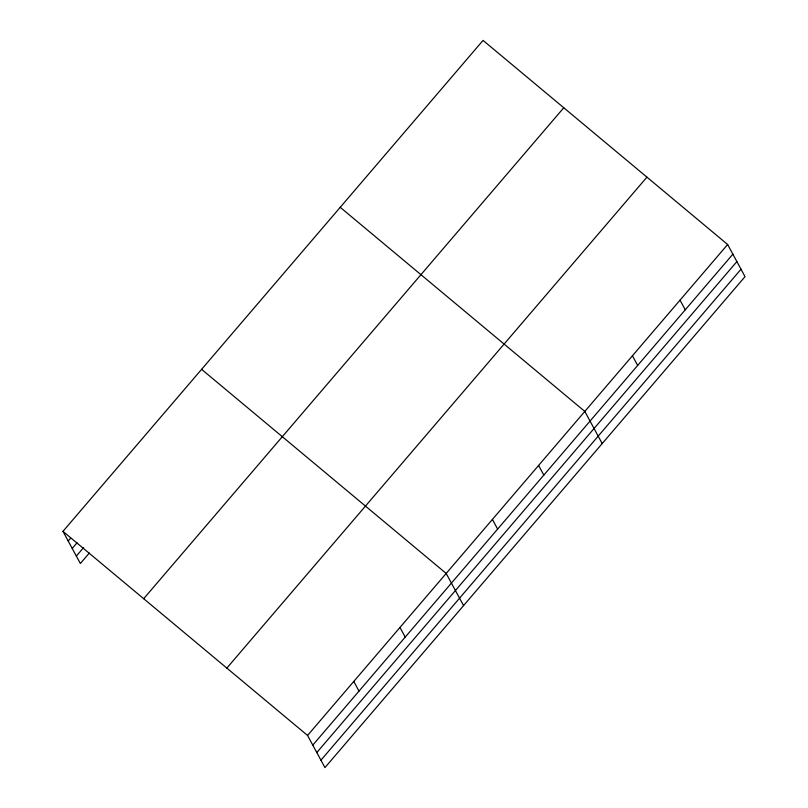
<?xml version="1.0" encoding="UTF-8"?>
<svg xmlns="http://www.w3.org/2000/svg" width="808" height="808" viewBox="0 0 808 808"><rect width="100%" height="100%" fill="white"/><g stroke="black" fill="none" stroke-linecap="round" stroke-linejoin="round"><path stroke-width="1.21" d="M62.974 531.351L483.053 40.4L727.644 244.501L745.026 276.649L324.947 767.6L307.565 735.452L62.974 531.351L80.356 563.499L89.274 553.076M68.195 541.017L70.629 538.178M72.205 548.44L77.073 542.754M76.346 556.076L83.638 547.551M143.683 598.708L563.772 107.757M226.846 668.095L646.935 177.144M307.565 735.452L727.644 244.501M312.787 745.117L732.876 254.167M316.807 752.541L736.886 261.59M320.938 760.177L741.017 269.226M340.229 207.323L584.82 411.424L602.202 443.572M201.596 369.337L446.188 573.438L463.57 605.586M680.033 300.142L685.265 309.807M632.432 355.783L637.653 365.448M538.613 465.428L543.835 475.094M492.405 519.433L497.627 529.099M399.98 627.442L405.212 637.108M353.773 681.447L359.005 691.113"/></g></svg>
